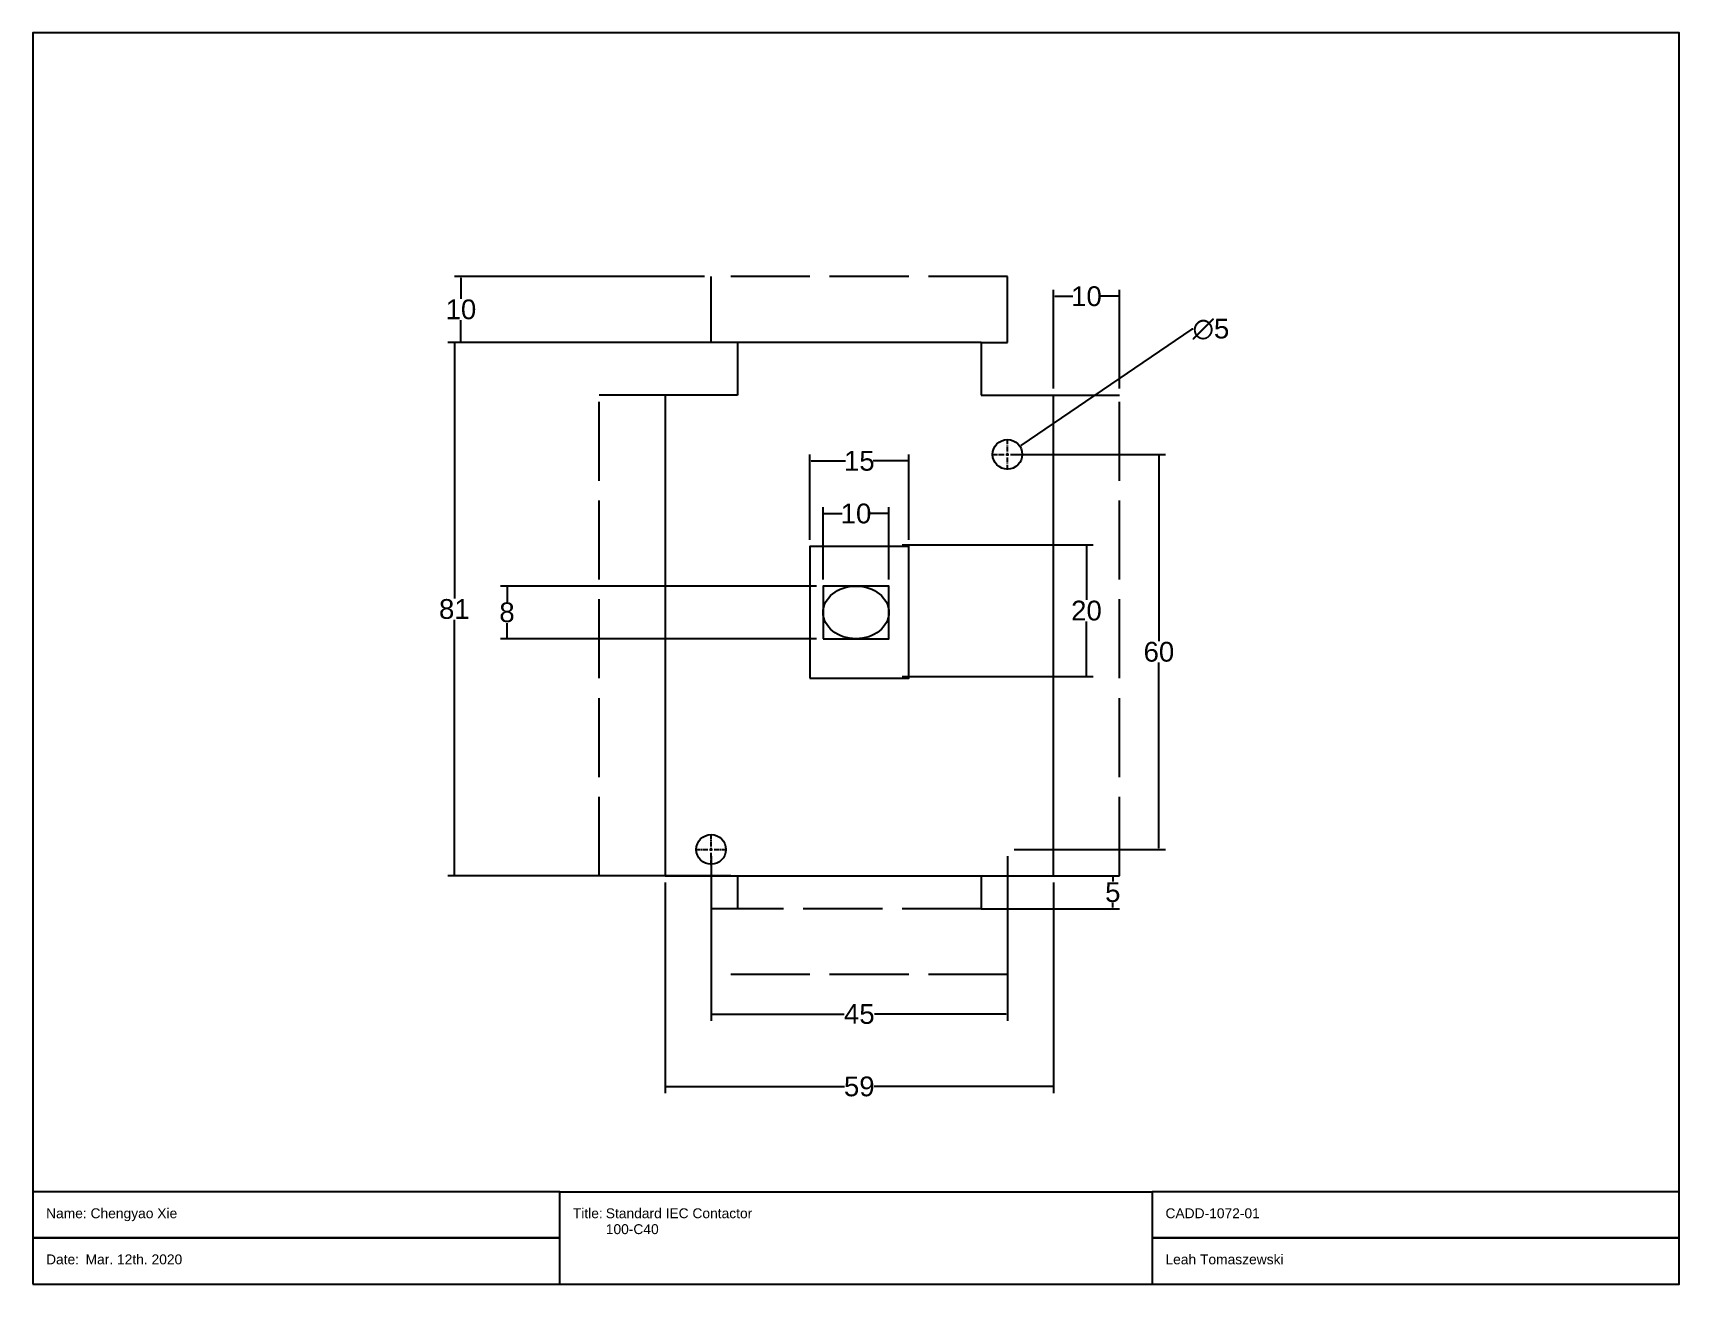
# Model space of a CAD drawing. Header units: millimetres. Extents: x 0 to 250, y 0 to 190.
import ezdxf

# ---------------------------------------------------------------- set-up
doc = ezdxf.new("R2010")
doc.units = ezdxf.units.MM
doc.header["$MEASUREMENT"] = 0
doc.linetypes.add('ACAD_ISO02W100', pattern=[15, 12, -3])
doc.linetypes.add('CENTER2', pattern=[1.125, 0.75, -0.125, 0.125, -0.125])
doc.layers.add('Back Lines', color=1, linetype='Continuous')
doc.layers.add('Dimentions', color=4, linetype='Continuous')
doc.styles.get("Standard").update_dxf_attribs({"font": 'arial.ttf'})
doc.dimstyles.get("Standard").update_dxf_attribs({"dimtxt": 3, "dimasz": 0.18, "dimexe": 1, "dimexo": 1, "dimgap": 0.09, "dimtad": 0, "dimtih": 1, "dimtoh": 1, "dimdec": 0, "dimzin": 0, "dimdsep": 46, "dimtxsty": 'Standard', "dimcen": 0.09, "dimadec": 0, "dimazin": 0, "dimtfac": 1, "dimtdec": 0, "dimtofl": 0, "dimtmove": 0, "dimatfit": 3, "dimfxl": 1, "dimtolj": 1, "dimtzin": 0, "dimarcsym": 0})

# ---------------------------------------------------------------- blocks, each defined once
blk = doc.blocks.new('Border_CXie')
blk.add_line((80, 14), (170, 14))
for points in [[(0, 0), (250, 0), (250, 190), (0, 190)], [(0, 7), (80, 7), (80, 14), (0, 14)], [(170, 7), (250, 7), (250, 14), (170, 14)], [(0, 0), (80, 0), (80, 7), (0, 7)], [(170, 0), (250, 0), (250, 7), (170, 7)]]:
    blk.add_lwpolyline(points, close=True)
for s, p in [('Name: Chengyao Xie', (2, 10)), ('Title: ', (82, 10)), ('CADD-1072-01', (172, 10)), ('Date: ', (2, 3)), ('Leah Tomaszewski ', (172, 3))]:
    blk.add_text(s, height=1.5).set_placement(p)
blk = doc.blocks.new('*D4')
at = {"layer": 'Defpoints', "color": 0, "transparency": 16777216}
for p in [(120, 106), (72, 98), (120, 98)]:
    blk.add_point(p, dxfattribs=at)
at = {"layer": 'Dimentions', "color": 0, "lineweight": -2, "transparency": 16777216}
for p, q in [((119, 106), (71, 106)), ((72, 105.82), (72, 103.62)), ((72, 98.18), (72, 100.38)), ((119, 98), (71, 98))]:
    blk.add_line(p, q, dxfattribs=at)
at = {"layer": 'Dimentions', "color": 0, "transparency": 16777216}
for points in [[(71.97, 105.82), (72.03, 105.82), (72, 106)], [(71.97, 98.18), (72.03, 98.18), (72, 98)]]:
    blk.add_solid(points, dxfattribs=at)
at = {"layer": 'Dimentions', "color": 0, "transparency": 16777216, "insert": (72, 102), "char_height": 3, "attachment_point": 5}
blk.add_mtext('\\A1;8', dxfattribs=at)
blk = doc.blocks.new('*D5')
at = {"layer": 'Defpoints', "color": 0, "transparency": 16777216}
for p in [(131.02, 112.26), (131.02, 92.26), (160, 92.26)]:
    blk.add_point(p, dxfattribs=at)
at = {"layer": 'Dimentions', "color": 0, "lineweight": -2, "transparency": 16777216}
for p, q in [((132.02, 112.26), (161, 112.26)), ((160, 112.08), (160, 103.89)), ((160, 92.44), (160, 100.64)), ((132.02, 92.26), (161, 92.26))]:
    blk.add_line(p, q, dxfattribs=at)
at = {"layer": 'Dimentions', "color": 0, "transparency": 16777216}
for points in [[(159.97, 112.08), (160.03, 112.08), (160, 112.26)], [(159.97, 92.44), (160.03, 92.44), (160, 92.26)]]:
    blk.add_solid(points, dxfattribs=at)
at = {"layer": 'Dimentions', "color": 0, "transparency": 16777216, "insert": (160, 102.26), "char_height": 3, "attachment_point": 5}
blk.add_mtext('\\A1;20', dxfattribs=at)
blk = doc.blocks.new('*D6')
at = {"layer": 'Defpoints', "color": 0, "transparency": 16777216}
for p in [(130, 117), (120, 106), (130, 106)]:
    blk.add_point(p, dxfattribs=at)
at = {"layer": 'Dimentions', "color": 0, "lineweight": -2, "transparency": 16777216}
for p, q in [((120, 107), (120, 118)), ((130, 107), (130, 118)), ((120.18, 117), (122.91, 117)), ((129.82, 117), (127.09, 117))]:
    blk.add_line(p, q, dxfattribs=at)
at = {"layer": 'Dimentions', "color": 0, "transparency": 16777216}
for points in [[(120.18, 117.03), (120.18, 116.97), (120, 117)], [(129.82, 117.03), (129.82, 116.97), (130, 117)]]:
    blk.add_solid(points, dxfattribs=at)
at = {"layer": 'Dimentions', "color": 0, "transparency": 16777216, "insert": (125, 117), "char_height": 3, "attachment_point": 5}
blk.add_mtext('\\A1;10', dxfattribs=at)
blk = doc.blocks.new('*D7')
at = {"layer": 'Defpoints', "color": 0, "transparency": 16777216}
for p in [(133, 125), (118, 112), (133, 112)]:
    blk.add_point(p, dxfattribs=at)
at = {"layer": 'Dimentions', "color": 0, "lineweight": -2, "transparency": 16777216}
for p, q in [((118, 113), (118, 126)), ((118.18, 125), (123.39, 125)), ((132.82, 125), (127.61, 125)), ((133, 113), (133, 126))]:
    blk.add_line(p, q, dxfattribs=at)
at = {"layer": 'Dimentions', "color": 0, "transparency": 16777216}
for points in [[(118.18, 125.03), (118.18, 124.97), (118, 125)], [(132.82, 125.03), (132.82, 124.97), (133, 125)]]:
    blk.add_solid(points, dxfattribs=at)
at = {"layer": 'Dimentions', "color": 0, "transparency": 16777216, "insert": (125.5, 125), "char_height": 3, "attachment_point": 5}
blk.add_mtext('\\A1;15', dxfattribs=at)
blk = doc.blocks.new('*D10')
at = {"layer": 'Defpoints', "color": 0, "transparency": 16777216}
for p in [(148, 126), (148, 66), (171, 66)]:
    blk.add_point(p, dxfattribs=at)
at = {"layer": 'Dimentions', "color": 0, "lineweight": -2, "transparency": 16777216}
for p, q in [((149, 126), (172, 126)), ((171, 125.82), (171, 97.62)), ((171, 66.18), (171, 94.38)), ((149, 66), (172, 66))]:
    blk.add_line(p, q, dxfattribs=at)
at = {"layer": 'Dimentions', "color": 0, "transparency": 16777216}
for points in [[(170.97, 125.82), (171.03, 125.82), (171, 126)], [(170.97, 66.18), (171.03, 66.18), (171, 66)]]:
    blk.add_solid(points, dxfattribs=at)
at = {"layer": 'Dimentions', "color": 0, "transparency": 16777216, "insert": (171, 96), "char_height": 3, "attachment_point": 5}
blk.add_mtext('\\A1;60', dxfattribs=at)
blk = doc.blocks.new('*D11')
at = {"layer": 'Defpoints', "color": 0, "transparency": 16777216}
for p in [(103, 66), (148, 66), (148, 41)]:
    blk.add_point(p, dxfattribs=at)
at = {"layer": 'Dimentions', "color": 0, "lineweight": -2, "transparency": 16777216}
for p, q in [((103, 65), (103, 40)), ((148, 65), (148, 40)), ((103.18, 41), (123.19, 41)), ((147.82, 41), (127.81, 41))]:
    blk.add_line(p, q, dxfattribs=at)
at = {"layer": 'Dimentions', "color": 0, "transparency": 16777216}
for points in [[(103.18, 41.03), (103.18, 40.97), (103, 41)], [(147.82, 41.03), (147.82, 40.97), (148, 41)]]:
    blk.add_solid(points, dxfattribs=at)
at = {"layer": 'Dimentions', "color": 0, "transparency": 16777216, "insert": (125.5, 41), "char_height": 3, "attachment_point": 5}
blk.add_mtext('\\A1;45', dxfattribs=at)
blk = doc.blocks.new('*D12')
at = {"layer": 'Defpoints', "color": 0, "transparency": 16777216}
for p in [(107, 143), (64, 62), (107, 62)]:
    blk.add_point(p, dxfattribs=at)
at = {"layer": 'Dimentions', "color": 0, "lineweight": -2, "transparency": 16777216}
for p, q in [((106, 143), (63, 143)), ((64, 142.82), (64, 104.12)), ((64, 62.18), (64, 100.88)), ((106, 62), (63, 62))]:
    blk.add_line(p, q, dxfattribs=at)
at = {"layer": 'Dimentions', "color": 0, "transparency": 16777216}
for points in [[(63.97, 142.82), (64.03, 142.82), (64, 143)], [(63.97, 62.18), (64.03, 62.18), (64, 62)]]:
    blk.add_solid(points, dxfattribs=at)
at = {"layer": 'Dimentions', "color": 0, "transparency": 16777216, "insert": (64, 102.5), "char_height": 3, "attachment_point": 5}
blk.add_mtext('\\A1;81', dxfattribs=at)
blk = doc.blocks.new('*D13')
at = {"layer": 'Defpoints', "color": 0, "transparency": 16777216}
for p in [(96, 62), (155, 62), (155, 30)]:
    blk.add_point(p, dxfattribs=at)
at = {"layer": 'Dimentions', "color": 0, "lineweight": -2, "transparency": 16777216}
for p, q in [((96, 61), (96, 29)), ((155, 61), (155, 29)), ((96.18, 30), (123.26, 30)), ((154.82, 30), (127.74, 30))]:
    blk.add_line(p, q, dxfattribs=at)
at = {"layer": 'Dimentions', "color": 0, "transparency": 16777216}
for points in [[(96.18, 30.03), (96.18, 29.97), (96, 30)], [(154.82, 30.03), (154.82, 29.97), (155, 30)]]:
    blk.add_solid(points, dxfattribs=at)
at = {"layer": 'Dimentions', "color": 0, "transparency": 16777216, "insert": (125.5, 30), "char_height": 3, "attachment_point": 5}
blk.add_mtext('\\A1;59', dxfattribs=at)
blk = doc.blocks.new('*U16')
at = {"layer": 'Dimentions', "color": 0, "linetype": 'CENTER2', "transparency": 16777216}
for p, q in [((-2.37, 0), (-0.45, 0)), ((0, 0.45), (0, 2.37)), ((0.45, 0), (2.37, 0)), ((0, -2.37), (0, -0.45))]:
    blk.add_line(p, q, dxfattribs=at)
at = {"layer": 'Dimentions', "color": 0, "linetype": 'Continuous', "transparency": 16777216}
for p, q in [((-0.225, 0), (0.225, 0)), ((0, -0.225), (0, 0.225))]:
    blk.add_line(p, q, dxfattribs=at)
blk = doc.blocks.new('*U17')
at = {"layer": 'Dimentions', "color": 0, "linetype": 'CENTER2', "transparency": 16777216}
for p, q in [((-2.37, 0), (-0.45, 0)), ((0, 0.45), (0, 2.37)), ((0.45, 0), (2.37, 0)), ((0, -2.37), (0, -0.45))]:
    blk.add_line(p, q, dxfattribs=at)
at = {"layer": 'Dimentions', "color": 0, "linetype": 'Continuous', "transparency": 16777216}
for p, q in [((-0.225, 0), (0.225, 0)), ((0, -0.225), (0, 0.225))]:
    blk.add_line(p, q, dxfattribs=at)
blk = doc.blocks.new('*D18')
at = {"layer": 'Defpoints', "color": 0, "transparency": 16777216}
for p in [(165, 150), (155, 135), (165, 135)]:
    blk.add_point(p, dxfattribs=at)
at = {"layer": 'Dimentions', "color": 0, "lineweight": -2, "transparency": 16777216}
for p, q in [((155, 136), (155, 151)), ((155.18, 150), (157.91, 150)), ((164.82, 150), (162.09, 150)), ((165, 136), (165, 151))]:
    blk.add_line(p, q, dxfattribs=at)
at = {"layer": 'Dimentions', "color": 0, "transparency": 16777216}
for points in [[(155.18, 150.03), (155.18, 149.97), (155, 150)], [(164.82, 150.03), (164.82, 149.97), (165, 150)]]:
    blk.add_solid(points, dxfattribs=at)
at = {"layer": 'Dimentions', "color": 0, "transparency": 16777216, "insert": (160, 150), "char_height": 3, "attachment_point": 5}
blk.add_mtext('\\A1;10', dxfattribs=at)
blk = doc.blocks.new('*D19')
at = {"layer": 'Defpoints', "color": 0, "transparency": 16777216}
for p in [(144, 62), (144, 57), (164, 57)]:
    blk.add_point(p, dxfattribs=at)
at = {"layer": 'Dimentions', "color": 0, "lineweight": -2, "transparency": 16777216}
for p, q in [((145, 62), (165, 62)), ((164, 61.82), (164, 61.12)), ((164, 57.18), (164, 57.88)), ((145, 57), (165, 57))]:
    blk.add_line(p, q, dxfattribs=at)
at = {"layer": 'Dimentions', "color": 0, "transparency": 16777216}
for points in [[(163.97, 61.82), (164.03, 61.82), (164, 62)], [(163.97, 57.18), (164.03, 57.18), (164, 57)]]:
    blk.add_solid(points, dxfattribs=at)
at = {"layer": 'Dimentions', "color": 0, "transparency": 16777216, "insert": (164, 59.5), "char_height": 3, "attachment_point": 5}
blk.add_mtext('\\A1;5', dxfattribs=at)
blk = doc.blocks.new('*D20')
at = {"layer": 'Defpoints', "color": 0, "transparency": 16777216}
for p in [(65, 153), (103, 153), (103, 143)]:
    blk.add_point(p, dxfattribs=at)
at = {"layer": 'Dimentions', "color": 0, "lineweight": -2, "transparency": 16777216}
for p, q in [((102, 153), (64, 153)), ((65, 152.82), (65, 149.62)), ((65, 143.18), (65, 146.38)), ((102, 143), (64, 143))]:
    blk.add_line(p, q, dxfattribs=at)
at = {"layer": 'Dimentions', "color": 0, "transparency": 16777216}
for points in [[(64.97, 152.82), (65.03, 152.82), (65, 153)], [(64.97, 143.18), (65.03, 143.18), (65, 143)]]:
    blk.add_solid(points, dxfattribs=at)
at = {"layer": 'Dimentions', "color": 0, "transparency": 16777216, "insert": (65, 148), "char_height": 3, "attachment_point": 5}
blk.add_mtext('\\A1;10', dxfattribs=at)
blk = doc.blocks.new('*D21')
at = {"layer": 'Defpoints', "color": 0, "transparency": 16777216}
for p in [(149.86, 127.26), (146.14, 124.74)]:
    blk.add_point(p, dxfattribs=at)
at = {"layer": 'Dimentions', "color": 0, "lineweight": -2, "transparency": 16777216}
for p, q in [((176, 145), (150.01, 127.36)), ((176.18, 145), (176, 145)), ((147.91, 126), (148.09, 126)), ((148, 125.91), (148, 126.09))]:
    blk.add_line(p, q, dxfattribs=at)
at = {"layer": 'Dimentions', "color": 0, "transparency": 16777216}
blk.add_solid([(149.99, 127.39), (150.03, 127.34), (149.86, 127.26)], dxfattribs=at)
at = {"layer": 'Dimentions', "color": 0, "transparency": 16777216, "insert": (178.9, 145), "char_height": 3, "attachment_point": 5}
blk.add_mtext('\\A1;∅5', dxfattribs=at)

msp = doc.modelspace()

# ---------------------------------------------------------------- linework, layer by layer
for p, q in [((107, 143), (107, 135)), ((144, 143), (144, 135)), ((107, 135), (96, 135)), ((144, 135), (155, 135))]:
    msp.add_line(p, q)
for points in [[(144, 143), (107, 143)], [(96, 135), (96, 62), (155, 62), (155, 135)]]:
    msp.add_lwpolyline(points)
for points in [[(118, 92), (133, 92), (133, 112), (118, 112)], [(120, 98), (130, 98), (130, 106), (120, 106)]]:
    msp.add_lwpolyline(points, close=True)
for centre in [(148, 126), (103, 66)]:
    msp.add_circle(centre, 2.25)
msp.add_ellipse((125, 102), major_axis=(-5, 0), ratio=0.8)
at = {"layer": 'Back Lines', "linetype": 'ACAD_ISO02W100'}
for p, q in [((103, 143), (103, 153)), ((148, 153), (103, 153)), ((148, 143), (148, 153)), ((107, 143), (103, 143)), ((144, 143), (148, 143)), ((96, 135), (86, 135)), ((86, 62), (86, 135)), ((155, 135), (165, 135)), ((165, 62), (165, 135)), ((96, 62), (86, 62)), ((107, 62), (107, 57)), ((144, 62), (144, 57)), ((155, 62), (165, 62)), ((107, 57), (103, 57)), ((103, 57), (103, 47)), ((144, 57), (107, 57)), ((144, 57), (148, 57)), ((148, 57), (148, 47)), ((148, 47), (103, 47))]:
    msp.add_line(p, q, dxfattribs=at)

# ---------------------------------------------------------------- block references
msp.add_blockref('Border_CXie', (0, 0))
at = {"layer": 'Dimentions', "linetype": 'CENTER2'}
for name, p in [('*U16', (148, 126)), ('*U17', (103, 66))]:
    msp.add_blockref(name, p, dxfattribs=at)

# ---------------------------------------------------------------- texts
for s, p in [('Standard IEC Contactor', (87, 10)), ('100-C40', (87, 7.59)), ('Mar. 12th. 2020', (8, 3))]:
    msp.add_text(s, height=1.5).set_placement(p)

# ---------------------------------------------------------------- dimensions: what is measured, and where the dimension line sits
at = {"layer": 'Dimentions'}
for base, p1, p2, picture, middle in [((65, 153), (103, 143), (103, 153), '*D20', (65, 148)), ((64, 62), (107, 143), (107, 62), '*D12', (64, 102.5)), ((171, 66), (148, 126), (148, 66), '*D10', (171, 96)), ((160, 92.26), (131.02, 112.26), (131.02, 92.26), '*D5', (160, 102.26)), ((72, 98), (120, 106), (120, 98), '*D4', (72, 102)), ((164, 57), (144, 62), (144, 57), '*D19', (164, 59.5))]:
    dim = msp.add_linear_dim(base=base, p1=p1, p2=p2, angle=90, dimstyle='Standard', dxfattribs=at)
    dim.commit()
    dim.dimension.update_dxf_attribs({"geometry": picture, "text_midpoint": middle})
for base, p1, p2, picture, middle in [((165, 150), (155, 135), (165, 135), '*D18', (160, 150)), ((133, 125), (118, 112), (133, 112), '*D7', (125.5, 125)), ((130, 117), (120, 106), (130, 106), '*D6', (125, 117)), ((148, 41), (103, 66), (148, 66), '*D11', (125.5, 41)), ((155, 30), (96, 62), (155, 62), '*D13', (125.5, 30))]:
    dim = msp.add_linear_dim(base=base, p1=p1, p2=p2, dimstyle='Standard', dxfattribs=at)
    dim.commit()
    dim.dimension.update_dxf_attribs({"geometry": picture, "text_midpoint": middle})
dim = msp.add_diameter_dim_2p(p1=(146.13818, 124.73662), p2=(149.86182, 127.26338), dimstyle='Standard', dxfattribs=at)
dim.commit()
dim.dimension.update_dxf_attribs({"geometry": '*D21', "text_midpoint": (178.89653, 145), "dimtype": 163})

doc.saveas('drawing.dxf')
